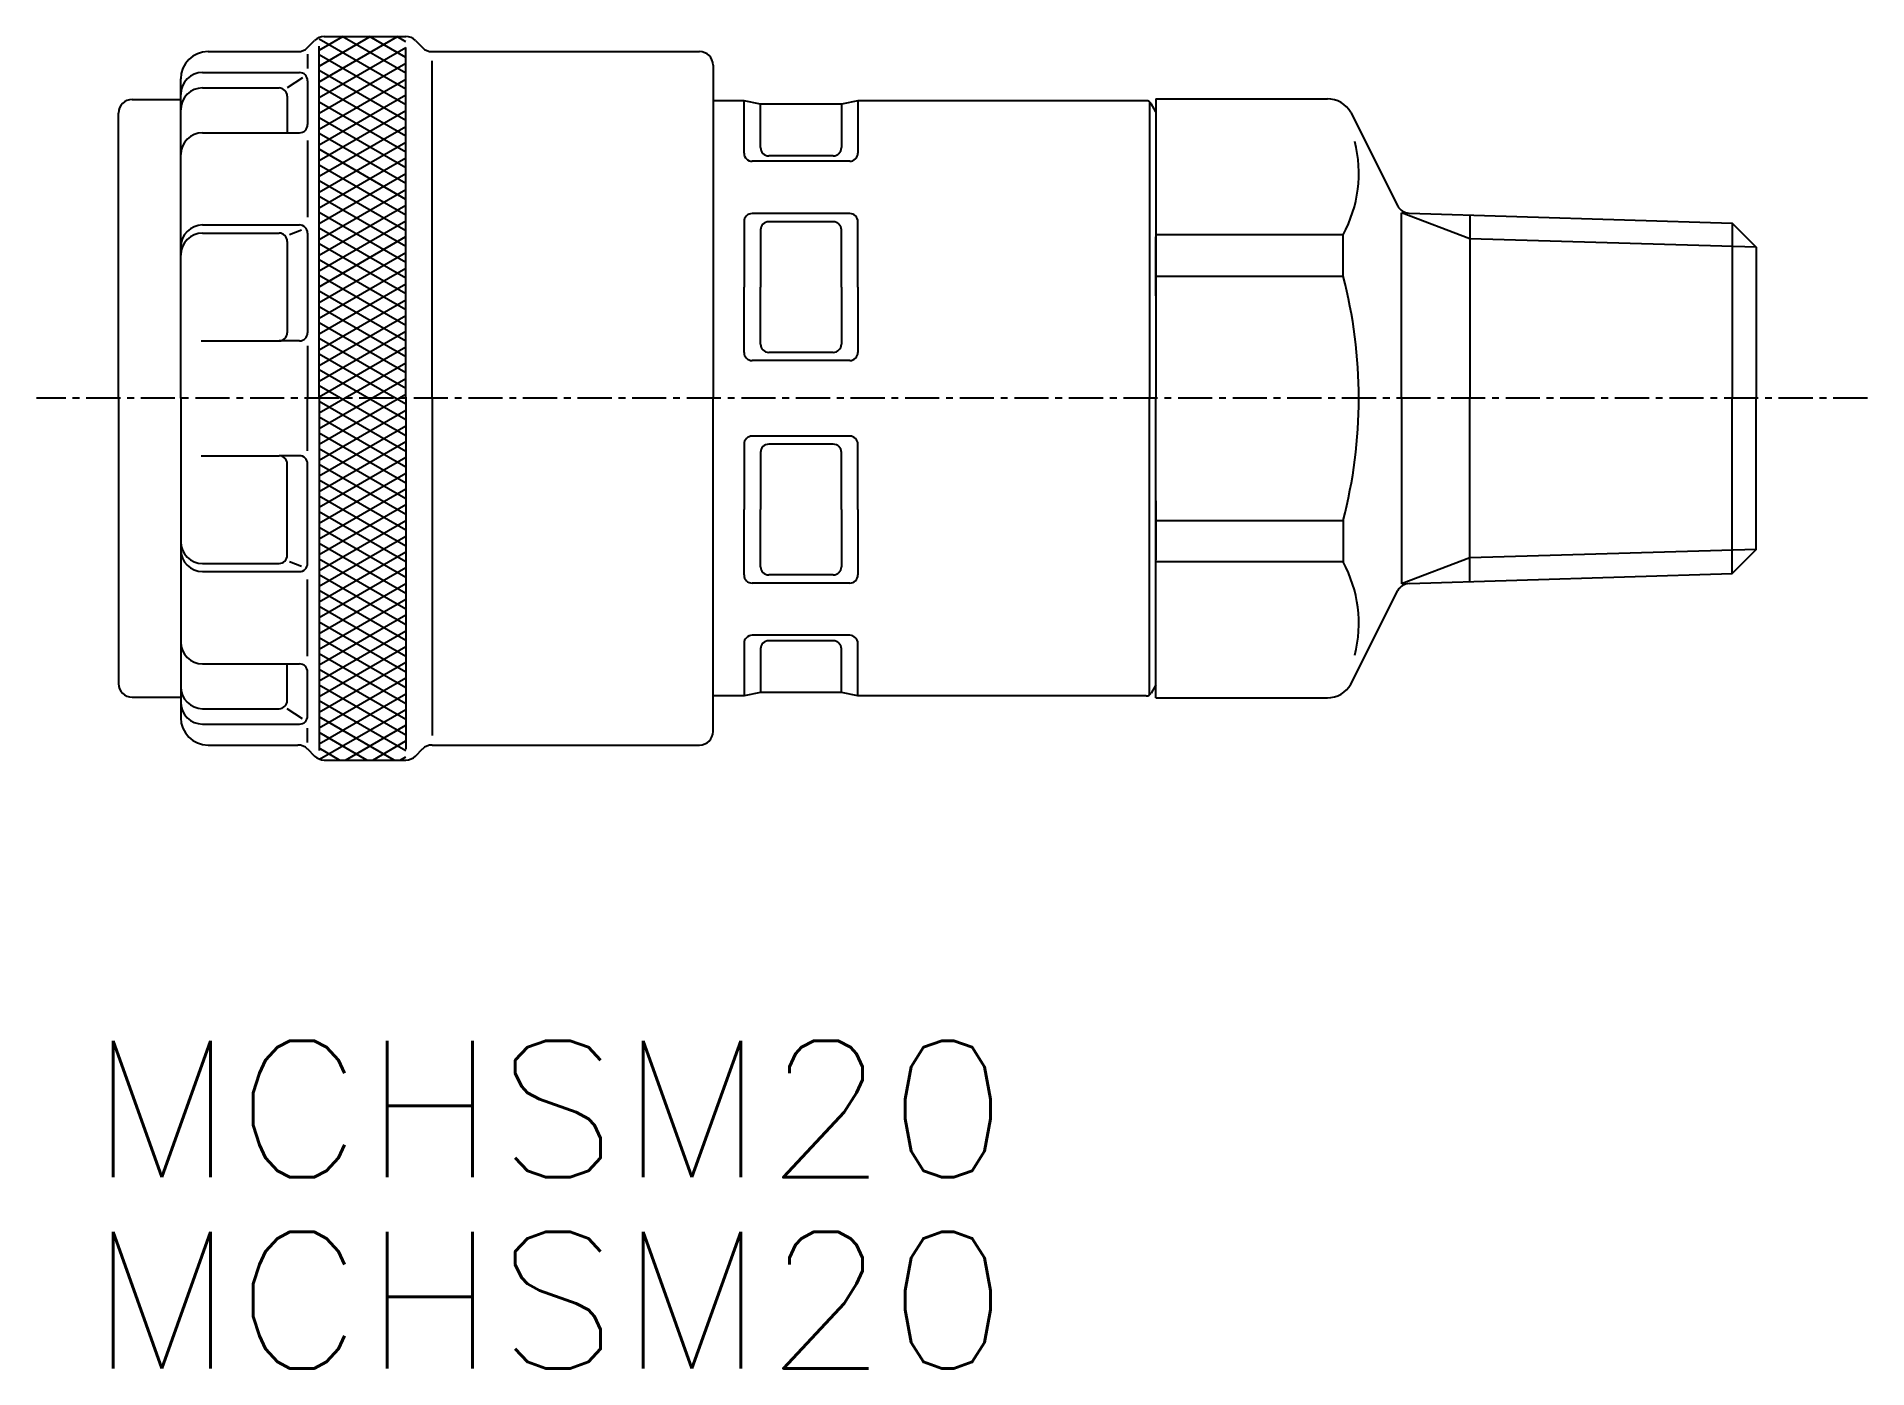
# Model space of a CAD drawing. Extents: x 226.7 to 293.8, y 253.4 to 302.1.
import ezdxf
from ezdxf.enums import TextEntityAlignment as Align

# ---------------------------------------------------------------- set-up
doc = ezdxf.new("R2010")
doc.units = 0
doc.linetypes.add('CENTER', pattern=[2, 1.25, -0.25, 0.25, -0.25])
doc.layers.get('0').update_dxf_attribs({"linetype": 'CONTINUOUS'})
doc.layers.add('CENTER', color=1, linetype='CENTER')
doc.styles.get("Standard").update_dxf_attribs({"font": 'txt', "bigfont": 'bigfont'})

msp = doc.modelspace()

# ---------------------------------------------------------------- linework, layer by layer
at = {"color": 7, "linetype": 'CONTINUOUS'}
for p, q in [((236.651, 301.739), (236.908, 301.997)), ((236.651, 301.739), (236.908, 301.997)), ((237.075, 301.643), (237.94, 302.143)), ((237.075, 301.066), (238.94, 302.143)), ((237.075, 300.489), (239.94, 302.143)), ((240.247, 300.223), (237.075, 302.055)), ((237.262, 302.143), (240.247, 302.143)), ((237.262, 302.143), (240.247, 302.143)), ((240.247, 300.8), (237.922, 302.143)), ((240.247, 301.378), (238.922, 302.143)), ((240.247, 301.955), (239.922, 302.143)), ((240.601, 301.997), (240.858, 301.739)), ((240.601, 301.997), (240.858, 301.739)), ((233.004, 301.593), (236.297, 301.593)), ((233.004, 301.593), (236.297, 301.593)), ((236.651, 301.497), (236.651, 300.978)), ((236.651, 301.497), (236.651, 300.978)), ((237.075, 288.893), (237.075, 301.79)), ((237.075, 288.893), (237.075, 301.79)), ((237.075, 299.911), (240.247, 301.743)), ((240.247, 299.646), (237.075, 301.478)), ((237.075, 299.334), (240.247, 301.166)), ((240.247, 288.893), (240.247, 301.746)), ((240.247, 288.893), (240.247, 301.746)), ((241.212, 301.593), (251.004, 301.593)), ((241.212, 301.593), (251.004, 301.593)), ((241.212, 288.893), (241.212, 301.25)), ((241.212, 288.893), (241.212, 301.25)), ((232.004, 288.893), (232.004, 300.593)), ((232.004, 288.893), (232.004, 300.593)), ((232.804, 300.827), (236.351, 300.827)), ((232.804, 300.827), (236.351, 300.827)), ((236.464, 300.636), (235.904, 300.263)), ((236.464, 300.636), (235.904, 300.263)), ((236.651, 300.527), (236.651, 299.891)), ((236.651, 300.527), (236.651, 299.891)), ((240.247, 299.068), (237.075, 300.9)), ((237.075, 298.757), (240.247, 300.589)), ((251.504, 301.093), (251.504, 288.893)), ((251.504, 301.093), (251.504, 288.893)), ((230.223, 299.843), (232.004, 299.843)), ((230.223, 299.843), (232.004, 299.843)), ((232.004, 288.893), (232.004, 299.893)), ((232.004, 288.893), (232.004, 299.893)), ((232.004, 288.893), (232.004, 299.893)), ((232.004, 288.893), (232.004, 299.893)), ((232.804, 300.263), (235.604, 300.263)), ((232.804, 300.263), (235.604, 300.263)), ((235.904, 299.963), (235.904, 298.622)), ((235.904, 299.963), (235.904, 298.622)), ((236.651, 299.891), (236.651, 298.922)), ((236.651, 299.891), (236.651, 298.922)), ((240.247, 298.491), (237.075, 300.323)), ((237.075, 298.179), (240.247, 300.011)), ((267.723, 299.863), (267.723, 288.893)), ((267.723, 299.863), (274.008, 299.863)), ((229.723, 288.893), (229.723, 299.343)), ((229.723, 288.893), (229.723, 299.343)), ((240.247, 297.914), (237.075, 299.746)), ((237.075, 297.602), (240.247, 299.434)), ((240.247, 297.336), (237.075, 299.168)), ((252.638, 297.875), (252.638, 299.793)), ((252.638, 297.875), (252.638, 299.793)), ((253.244, 298.075), (253.244, 299.666)), ((253.244, 298.075), (253.244, 299.666)), ((256.205, 299.666), (256.205, 298.075)), ((256.205, 299.666), (256.205, 298.075)), ((256.811, 299.793), (256.811, 297.875)), ((256.811, 299.793), (256.811, 297.875)), ((267.492, 299.756), (267.492, 288.893)), ((267.723, 299.393), (267.55, 299.693)), ((267.723, 299.393), (267.723, 288.893)), ((267.723, 299.393), (267.723, 288.893)), ((274.874, 299.363), (276.584, 295.931)), ((232.804, 298.622), (236.351, 298.622)), ((232.804, 298.622), (236.351, 298.622)), ((237.075, 297.025), (240.247, 298.856)), ((240.247, 296.759), (237.075, 298.591)), ((236.651, 298.338), (236.651, 295.529)), ((236.651, 298.338), (236.651, 295.529)), ((237.075, 296.447), (240.247, 298.279)), ((240.247, 296.182), (237.075, 298.014)), ((237.075, 295.87), (240.247, 297.702)), ((240.247, 295.604), (237.075, 297.436)), ((237.075, 295.293), (240.247, 297.124)), ((256.511, 297.575), (252.938, 297.575)), ((256.511, 297.575), (252.938, 297.575)), ((255.905, 297.775), (253.544, 297.775)), ((255.905, 297.775), (253.544, 297.775)), ((240.247, 295.027), (237.075, 296.859)), ((237.075, 294.715), (240.247, 296.547)), ((240.247, 294.45), (237.075, 296.281)), ((237.075, 294.138), (240.247, 295.97)), ((232.804, 295.243), (236.351, 295.243)), ((232.804, 295.243), (236.351, 295.243)), ((240.247, 293.872), (237.075, 295.704)), ((237.075, 293.561), (240.247, 295.392)), ((240.247, 293.295), (237.075, 295.127)), ((252.638, 295.361), (252.638, 292.968)), ((252.638, 295.361), (252.638, 292.968)), ((256.511, 295.661), (252.938, 295.661)), ((256.511, 295.661), (252.938, 295.661)), ((255.905, 295.361), (253.544, 295.361)), ((255.905, 295.361), (253.544, 295.361)), ((256.811, 292.968), (256.811, 295.361)), ((256.811, 292.968), (256.811, 295.361)), ((276.723, 288.893), (276.723, 295.69)), ((279.223, 295.608), (279.223, 288.893)), ((288.839, 295.311), (288.839, 288.893)), ((232.804, 294.943), (235.604, 294.943)), ((232.804, 294.943), (235.604, 294.943)), ((235.904, 294.643), (235.904, 291.294)), ((235.904, 294.643), (235.904, 291.294)), ((236.423, 295.057), (235.991, 294.886)), ((236.423, 295.057), (235.991, 294.886)), ((236.651, 294.943), (236.651, 291.294)), ((236.651, 294.943), (236.651, 291.294)), ((237.075, 292.983), (240.247, 294.815)), ((240.247, 292.718), (237.075, 294.549)), ((253.244, 295.061), (253.244, 292.968)), ((253.244, 295.061), (253.244, 292.968)), ((256.205, 292.968), (256.205, 295.061)), ((256.205, 292.968), (256.205, 295.061)), ((267.723, 292.643), (267.723, 294.812)), ((267.723, 292.643), (267.723, 294.812)), ((237.075, 292.406), (240.247, 294.238)), ((240.247, 292.14), (237.075, 293.972)), ((237.075, 291.829), (240.247, 293.66)), ((240.247, 291.563), (237.075, 293.395)), ((237.075, 291.251), (240.247, 293.083)), ((240.247, 290.986), (237.075, 292.817)), ((237.075, 290.674), (240.247, 292.506)), ((252.638, 290.576), (252.638, 292.968)), ((252.638, 290.576), (252.638, 292.968)), ((253.244, 290.876), (253.244, 292.968)), ((253.244, 290.876), (253.244, 292.968)), ((256.205, 292.968), (256.205, 290.876)), ((256.205, 292.968), (256.205, 290.876)), ((256.811, 292.968), (256.811, 290.576)), ((256.811, 292.968), (256.811, 290.576)), ((240.247, 290.408), (237.075, 292.24)), ((237.075, 290.096), (240.247, 291.928)), ((240.247, 289.831), (237.075, 291.663)), ((237.075, 289.519), (240.247, 291.351)), ((240.247, 289.253), (237.075, 291.085)), ((232.748, 290.994), (235.604, 290.994)), ((232.748, 290.994), (235.604, 290.994)), ((236.351, 290.994), (235.604, 290.994)), ((236.351, 290.994), (235.604, 290.994)), ((236.651, 290.821), (236.651, 288.893)), ((236.651, 290.821), (236.651, 288.893)), ((237.075, 288.942), (240.247, 290.774)), ((240.247, 288.676), (237.075, 290.508)), ((255.905, 290.576), (253.544, 290.576)), ((255.905, 290.576), (253.544, 290.576)), ((237.075, 288.364), (240.247, 290.196)), ((240.247, 288.099), (237.075, 289.931)), ((256.511, 290.276), (252.938, 290.276)), ((256.511, 290.276), (252.938, 290.276)), ((237.075, 287.787), (240.247, 289.619)), ((240.247, 287.521), (237.075, 289.353)), ((229.723, 288.893), (229.723, 278.443)), ((229.723, 288.893), (229.723, 278.443)), ((232.004, 288.893), (232.004, 277.893)), ((232.004, 288.893), (232.004, 277.893)), ((232.004, 288.893), (232.004, 277.893)), ((232.004, 288.893), (232.004, 277.893)), ((232.004, 288.893), (232.004, 277.193)), ((232.004, 288.893), (232.004, 277.193)), ((236.651, 286.964), (236.651, 288.893)), ((236.651, 286.964), (236.651, 288.893)), ((237.075, 287.21), (240.247, 289.042)), ((237.075, 288.893), (237.075, 275.996)), ((237.075, 288.893), (237.075, 275.996)), ((240.247, 286.944), (237.075, 288.776)), ((237.075, 286.632), (240.247, 288.464)), ((240.247, 288.893), (240.247, 276.04)), ((240.247, 288.893), (240.247, 276.04)), ((241.212, 288.893), (241.212, 276.536)), ((241.212, 288.893), (241.212, 276.536)), ((251.504, 276.693), (251.504, 288.893)), ((251.504, 276.693), (251.504, 288.893)), ((267.492, 278.03), (267.492, 288.893)), ((267.723, 277.923), (267.723, 288.893)), ((267.723, 278.393), (267.723, 288.893)), ((267.723, 278.393), (267.723, 288.893)), ((276.723, 288.893), (276.723, 282.096)), ((279.223, 282.177), (279.223, 288.893)), ((288.839, 282.475), (288.839, 288.893)), ((240.247, 286.367), (237.075, 288.199)), ((237.075, 286.055), (240.247, 287.887)), ((240.247, 285.789), (237.075, 287.621)), ((237.075, 285.478), (240.247, 287.309)), ((252.638, 287.21), (252.638, 284.817)), ((252.638, 287.21), (252.638, 284.817)), ((256.511, 287.51), (252.938, 287.51)), ((256.511, 287.51), (252.938, 287.51)), ((255.905, 287.21), (253.544, 287.21)), ((255.905, 287.21), (253.544, 287.21)), ((256.811, 284.817), (256.811, 287.21)), ((256.811, 284.817), (256.811, 287.21)), ((232.748, 286.792), (235.604, 286.792)), ((232.748, 286.792), (235.604, 286.792)), ((236.351, 286.792), (235.604, 286.792)), ((236.351, 286.792), (235.604, 286.792)), ((235.904, 283.143), (235.904, 286.492)), ((235.904, 283.143), (235.904, 286.492)), ((236.651, 282.843), (236.651, 286.492)), ((236.651, 282.843), (236.651, 286.492)), ((240.247, 285.212), (237.075, 287.044)), ((237.075, 284.9), (240.247, 286.732)), ((240.247, 284.635), (237.075, 286.467)), ((253.244, 286.91), (253.244, 284.817)), ((253.244, 286.91), (253.244, 284.817)), ((256.205, 284.817), (256.205, 286.91)), ((256.205, 284.817), (256.205, 286.91)), ((237.075, 284.323), (240.247, 286.155)), ((240.247, 284.057), (237.075, 285.889)), ((237.075, 283.746), (240.247, 285.577)), ((240.247, 283.48), (237.075, 285.312)), ((267.723, 285.143), (267.723, 282.974)), ((267.723, 285.143), (267.723, 282.974)), ((237.075, 283.168), (240.247, 285)), ((240.247, 282.903), (237.075, 284.734)), ((237.075, 282.591), (240.247, 284.423)), ((252.638, 282.425), (252.638, 284.817)), ((252.638, 282.425), (252.638, 284.817)), ((253.244, 282.725), (253.244, 284.817)), ((253.244, 282.725), (253.244, 284.817)), ((256.205, 284.817), (256.205, 282.725)), ((256.205, 284.817), (256.205, 282.725)), ((256.811, 284.817), (256.811, 282.425)), ((256.811, 284.817), (256.811, 282.425)), ((240.247, 282.325), (237.075, 284.157)), ((237.075, 282.014), (240.247, 283.845)), ((240.247, 281.748), (237.075, 283.58)), ((237.075, 281.436), (240.247, 283.268)), ((232.804, 282.843), (235.604, 282.843)), ((232.804, 282.843), (235.604, 282.843)), ((232.804, 282.543), (236.351, 282.543)), ((232.804, 282.543), (236.351, 282.543)), ((236.423, 282.728), (235.991, 282.9)), ((236.423, 282.728), (235.991, 282.9)), ((240.247, 281.171), (237.075, 283.002)), ((237.075, 280.859), (240.247, 282.691)), ((240.247, 280.593), (237.075, 282.425)), ((255.905, 282.425), (253.544, 282.425)), ((255.905, 282.425), (253.544, 282.425)), ((236.651, 279.448), (236.651, 282.257)), ((236.651, 279.448), (236.651, 282.257)), ((237.075, 280.282), (240.247, 282.113)), ((240.247, 280.016), (237.075, 281.848)), ((256.511, 282.125), (252.938, 282.125)), ((256.511, 282.125), (252.938, 282.125)), ((274.874, 278.423), (276.584, 281.855)), ((237.075, 279.704), (240.247, 281.536)), ((240.247, 279.439), (237.075, 281.27)), ((237.075, 279.127), (240.247, 280.959)), ((240.247, 278.861), (237.075, 280.693)), ((237.075, 278.549), (240.247, 280.381)), ((240.247, 278.284), (237.075, 280.116)), ((237.075, 277.972), (240.247, 279.804)), ((252.638, 279.911), (252.638, 277.993)), ((252.638, 279.911), (252.638, 277.993)), ((256.511, 280.211), (252.938, 280.211)), ((256.511, 280.211), (252.938, 280.211)), ((253.244, 279.711), (253.244, 278.12)), ((253.244, 279.711), (253.244, 278.12)), ((255.905, 280.011), (253.544, 280.011)), ((255.905, 280.011), (253.544, 280.011)), ((256.205, 278.12), (256.205, 279.711)), ((256.205, 278.12), (256.205, 279.711)), ((256.811, 277.993), (256.811, 279.911)), ((256.811, 277.993), (256.811, 279.911)), ((232.804, 279.164), (236.351, 279.164)), ((232.804, 279.164), (236.351, 279.164)), ((235.904, 277.823), (235.904, 279.164)), ((235.904, 277.823), (235.904, 279.164)), ((240.247, 277.706), (237.075, 279.538)), ((237.075, 277.395), (240.247, 279.227)), ((236.651, 277.894), (236.651, 278.864)), ((236.651, 277.894), (236.651, 278.864)), ((240.247, 277.129), (237.075, 278.961)), ((237.075, 276.817), (240.247, 278.649)), ((240.247, 276.552), (237.075, 278.384)), ((267.723, 278.393), (267.55, 278.093)), ((230.223, 277.943), (232.004, 277.943)), ((230.223, 277.943), (232.004, 277.943)), ((236.651, 277.259), (236.651, 277.894)), ((236.651, 277.259), (236.651, 277.894)), ((237.075, 276.24), (240.247, 278.072)), ((240.247, 275.974), (237.075, 277.806)), ((267.723, 277.923), (274.008, 277.923)), ((232.804, 277.523), (235.604, 277.523)), ((232.804, 277.523), (235.604, 277.523)), ((236.464, 277.15), (235.904, 277.523)), ((236.464, 277.15), (235.904, 277.523)), ((239.821, 275.643), (237.075, 277.229)), ((237.092, 275.673), (240.247, 277.495)), ((232.804, 276.959), (236.351, 276.959)), ((232.804, 276.959), (236.351, 276.959)), ((236.651, 276.289), (236.651, 276.808)), ((236.651, 276.289), (236.651, 276.808)), ((238.821, 275.643), (237.075, 276.652)), ((238.04, 275.643), (240.247, 276.917)), ((239.04, 275.643), (240.247, 276.34)), ((233.004, 276.193), (236.297, 276.193)), ((233.004, 276.193), (236.297, 276.193)), ((236.651, 276.047), (236.908, 275.789)), ((236.651, 276.047), (236.908, 275.789)), ((237.821, 275.643), (237.075, 276.074)), ((240.04, 275.643), (240.247, 275.762)), ((240.601, 275.789), (240.858, 276.047)), ((240.601, 275.789), (240.858, 276.047)), ((241.212, 276.193), (251.004, 276.193)), ((241.212, 276.193), (251.004, 276.193)), ((237.262, 275.643), (240.247, 275.643)), ((237.262, 275.643), (240.247, 275.643))]:
    msp.add_line(p, q, dxfattribs=at)
for points in [[(267.376, 299.793), (256.811, 299.793), (256.205, 299.666), (253.244, 299.666), (252.638, 299.793), (251.504, 299.793)], [(277.001, 295.681), (288.839, 295.311), (289.723, 294.428), (289.723, 288.893)], [(267.723, 293.365), (274.585, 293.365), (274.585, 294.884), (267.723, 294.884)], [(277.001, 282.105), (288.839, 282.475), (289.723, 283.358), (289.723, 288.893)], [(267.723, 284.421), (274.585, 284.421), (274.585, 282.902), (267.723, 282.902)], [(267.376, 277.993), (256.811, 277.993), (256.205, 278.12), (253.244, 278.12), (252.638, 277.993), (251.504, 277.993)]]:
    msp.add_lwpolyline(points, dxfattribs=at)
at = {"color": 3, "linetype": 'CONTINUOUS'}
for points in [[(289.723, 294.428), (279.223, 294.74), (276.723, 295.69)], [(289.723, 283.358), (279.223, 283.046), (276.723, 282.096)]]:
    msp.add_lwpolyline(points, dxfattribs=at)
at = {"color": 7, "linetype": 'CONTINUOUS'}
for centre, radius, start, end in [((237.262, 301.643), 0.5, 90, 135), ((237.262, 301.643), 0.5, 90, 135), ((240.247, 301.643), 0.5, 45, 90), ((240.247, 301.643), 0.5, 45, 90), ((233.004, 300.593), 1, 90, 180), ((233.004, 300.593), 1, 90, 180), ((236.297, 302.093), 0.5, 270, 315), ((236.297, 302.093), 0.5, 270, 315), ((241.212, 302.093), 0.5, 225, 270), ((241.212, 302.093), 0.5, 225, 270), ((251.004, 301.093), 0.5, 0, 90), ((251.004, 301.093), 0.5, 0, 90), ((232.804, 300.027), 0.8, 90, 180), ((232.804, 300.027), 0.8, 90, 180), ((236.351, 300.527), 0.3, 0, 90), ((236.351, 300.527), 0.3, 0, 90), ((230.223, 299.343), 0.5, 90, 180), ((230.223, 299.343), 0.5, 90, 180), ((232.804, 299.463), 0.8, 90, 180), ((232.804, 299.463), 0.8, 90, 180), ((235.604, 299.963), 0.3, 0, 90), ((235.604, 299.963), 0.3, 0, 90), ((274.008, 298.863), 1, 30, 90), ((267.376, 299.593), 0.2, 30, 90), ((232.804, 297.822), 0.8, 90, 180), ((232.804, 297.822), 0.8, 90, 180), ((236.351, 298.922), 0.3, 270, 0), ((236.351, 298.922), 0.3, 270, 0), ((252.938, 297.875), 0.3, 180, 270), ((252.938, 297.875), 0.3, 180, 270), ((253.544, 298.075), 0.3, 180, 270), ((253.544, 298.075), 0.3, 180, 270), ((255.905, 298.075), 0.3, 270, 0), ((255.905, 298.075), 0.3, 270, 0), ((256.511, 297.875), 0.3, 270, 0), ((256.511, 297.875), 0.3, 270, 0), ((270.472, 297.139), 4.69, 331.27081, 14.28519), ((277.017, 296.181), 0.5, 210, 268.13301), ((232.804, 294.443), 0.8, 90, 180), ((232.804, 294.443), 0.8, 90, 180), ((236.351, 294.943), 0.3, 0, 90), ((236.351, 294.943), 0.3, 0, 90), ((252.938, 295.361), 0.3, 90, 180), ((252.938, 295.361), 0.3, 90, 180), ((253.544, 295.061), 0.3, 90, 180), ((253.544, 295.061), 0.3, 90, 180), ((255.905, 295.061), 0.3, 0, 90), ((255.905, 295.061), 0.3, 0, 90), ((256.511, 295.361), 0.3, 0, 90), ((256.511, 295.361), 0.3, 0, 90), ((232.804, 294.143), 0.8, 90, 180), ((232.804, 294.143), 0.8, 90, 180), ((235.604, 294.643), 0.3, 0, 90), ((235.604, 294.643), 0.3, 0, 90), ((257.553, 288.893), 17.609, 0, 14.71233), ((235.604, 291.294), 0.3, 270, 0), ((235.604, 291.294), 0.3, 270, 0), ((236.351, 291.294), 0.3, 270, 0), ((236.351, 291.294), 0.3, 270, 0), ((252.938, 290.576), 0.3, 180, 270), ((252.938, 290.576), 0.3, 180, 270), ((253.544, 290.876), 0.3, 180, 270), ((253.544, 290.876), 0.3, 180, 270), ((255.905, 290.876), 0.3, 270, 0), ((255.905, 290.876), 0.3, 270, 0), ((256.511, 290.576), 0.3, 270, 0), ((256.511, 290.576), 0.3, 270, 0), ((257.553, 288.893), 17.609, 345.28767, 360), ((252.938, 287.21), 0.3, 90, 180), ((252.938, 287.21), 0.3, 90, 180), ((253.544, 286.91), 0.3, 90, 180), ((253.544, 286.91), 0.3, 90, 180), ((255.905, 286.91), 0.3, 0, 90), ((255.905, 286.91), 0.3, 0, 90), ((256.511, 287.21), 0.3, 0, 90), ((256.511, 287.21), 0.3, 0, 90), ((235.604, 286.492), 0.3, 0, 90), ((235.604, 286.492), 0.3, 0, 90), ((236.351, 286.492), 0.3, 0, 90), ((236.351, 286.492), 0.3, 0, 90), ((232.804, 283.643), 0.8, 180, 270), ((232.804, 283.643), 0.8, 180, 270), ((232.804, 283.343), 0.8, 180, 270), ((232.804, 283.343), 0.8, 180, 270), ((235.604, 283.143), 0.3, 270, 0), ((235.604, 283.143), 0.3, 270, 0), ((236.351, 282.843), 0.3, 270, 0), ((236.351, 282.843), 0.3, 270, 0), ((252.938, 282.425), 0.3, 180, 270), ((252.938, 282.425), 0.3, 180, 270), ((253.544, 282.725), 0.3, 180, 270), ((253.544, 282.725), 0.3, 180, 270), ((255.905, 282.725), 0.3, 270, 0), ((255.905, 282.725), 0.3, 270, 0), ((256.511, 282.425), 0.3, 270, 0), ((256.511, 282.425), 0.3, 270, 0), ((270.472, 280.647), 4.69, 345.71481, 28.72919), ((277.017, 281.605), 0.5, 91.86699, 150), ((232.804, 279.964), 0.8, 180, 270), ((232.804, 279.964), 0.8, 180, 270), ((252.938, 279.911), 0.3, 90, 180), ((252.938, 279.911), 0.3, 90, 180), ((253.544, 279.711), 0.3, 90, 180), ((253.544, 279.711), 0.3, 90, 180), ((255.905, 279.711), 0.3, 0, 90), ((255.905, 279.711), 0.3, 0, 90), ((256.511, 279.911), 0.3, 0, 90), ((256.511, 279.911), 0.3, 0, 90), ((236.351, 278.864), 0.3, 0, 90), ((236.351, 278.864), 0.3, 0, 90), ((230.223, 278.443), 0.5, 180, 270), ((230.223, 278.443), 0.5, 180, 270), ((274.008, 278.923), 1, 270, 330), ((232.804, 278.323), 0.8, 180, 270), ((232.804, 278.323), 0.8, 180, 270), ((232.804, 277.759), 0.8, 180, 270), ((232.804, 277.759), 0.8, 180, 270), ((235.604, 277.823), 0.3, 270, 0), ((235.604, 277.823), 0.3, 270, 0), ((267.376, 278.193), 0.2, 270, 330), ((233.004, 277.193), 1, 180, 270), ((233.004, 277.193), 1, 180, 270), ((236.351, 277.259), 0.3, 270, 0), ((236.351, 277.259), 0.3, 270, 0), ((251.004, 276.693), 0.5, 270, 0), ((251.004, 276.693), 0.5, 270, 0), ((236.297, 275.693), 0.5, 45, 90), ((236.297, 275.693), 0.5, 45, 90), ((237.262, 276.143), 0.5, 225, 270), ((237.262, 276.143), 0.5, 225, 270), ((240.247, 276.143), 0.5, 270, 315), ((240.247, 276.143), 0.5, 270, 315), ((241.212, 275.693), 0.5, 90, 135), ((241.212, 275.693), 0.5, 90, 135)]:
    msp.add_arc(centre, radius, start, end, dxfattribs=at)
at = {"layer": 'CENTER', "color": 1, "linetype": 'CENTER'}
msp.add_line((293.791, 288.893), (226.723, 288.893), dxfattribs=at)

# ---------------------------------------------------------------- texts
at = {"color": 7, "linetype": 'CONTINUOUS', "width": 1.041667}
for p in [(228.632, 258.857), (228.632, 251.857)]:
    msp.add_text('MCHSM20', height=5, dxfattribs=at).set_placement(p, align=Align.BOTTOM_LEFT)

doc.saveas('drawing.dxf')
